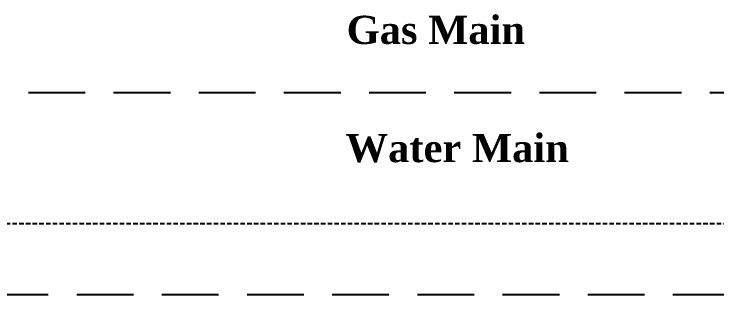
# Model space of a CAD drawing. Header units: inches. Extents: x 482566 to 494966, y -26460 to -22226.
# Drawn here: x 484490 to 485669, y -22697 to -22226 of the extents above; entities that cross this region are included whole.
import ezdxf

# ---------------------------------------------------------------- set-up
doc = ezdxf.new("R2010")
doc.units = ezdxf.units.IN
doc.header["$LTSCALE"] = 15
doc.header["$MEASUREMENT"] = 0
doc.linetypes.add('DASHED', pattern=[0.75, 0.5, -0.25])
doc.linetypes.add('TRATTEGGIATA2', pattern=[9.525, 6.35, -3.175])
doc.layers.add('I-ANNO-TEXT', color=7, linetype='Continuous', lineweight=18)
doc.layers.add('SUI GAS LINE', color=30, linetype='TRATTEGGIATA2')
doc.layers.add('Water Main', color=5, linetype='DASHED')
doc.styles.add('MICRO', font='')
doc.styles.get('MICRO').set_extended_font_data('MicrogrammaSSi', bold=True)

msp = doc.modelspace()

# ---------------------------------------------------------------- linework, layer by layer
at = {"layer": 'SUI GAS LINE'}
for p, q in [((484228.5, -22357), (487809, -22357)), ((487262.2, -22696.6), (484184, -22696.6))]:
    msp.add_line(p, q, dxfattribs=at)
at = {"layer": 'Water Main'}
msp.add_line((484217.5, -22576.8, 10.4), (487828.5, -22576.8, 10.4), dxfattribs=at)

# ---------------------------------------------------------------- texts
at = {"layer": 'I-ANNO-TEXT', "char_height": 47.25, "attachment_point": 1, "style": 'MICRO'}
for s, insert in [('{\\fTimes New Roman Baltic|b1|i0|c0|p18;Gas Main}', (485048, -22228.6, 10.4)), ('{\\fTimes New Roman Baltic|b1|i0|c0|p18;Water Main}', (485046.2, -22426.7, 10.4))]:
    msp.add_mtext_dynamic_manual_height_columns(s, width=6800.253, gutter_width=1.5, heights=[0], dxfattribs=dict(at, insert=insert))

doc.saveas('drawing.dxf')
